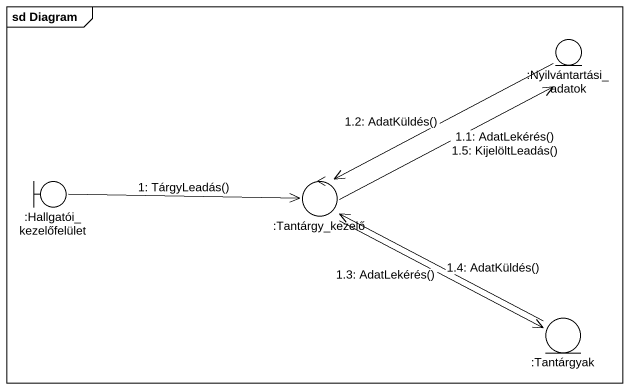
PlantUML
@startuml
mainframe sd Diagram
entity ":Nyilvántartási_adatok" as Nyilvántartási_adatok
boundary ":Hallgatói_kezelőfelület" as Hallgatói_kezelőfelület
control ":Tantárgy_kezelő" as Tantárgy_kezelő
entity ":Tantárgyak" as Tantárgyak
Hallgatói_kezelőfelület -right-> Tantárgy_kezelő : 1: TárgyLeadás()
Tantárgy_kezelő -right-> Nyilvántartási_adatok : 1.1: AdatLekérés()\n1.5: KijelöltLeadás()
Nyilvántartási_adatok -left-> Tantárgy_kezelő : 1.2: AdatKüldés()
Tantárgy_kezelő -right-> Tantárgyak : 1.3: AdatLekérés()
Tantárgyak -left-> Tantárgy_kezelő : 1.4: AdatKüldés()
@enduml
